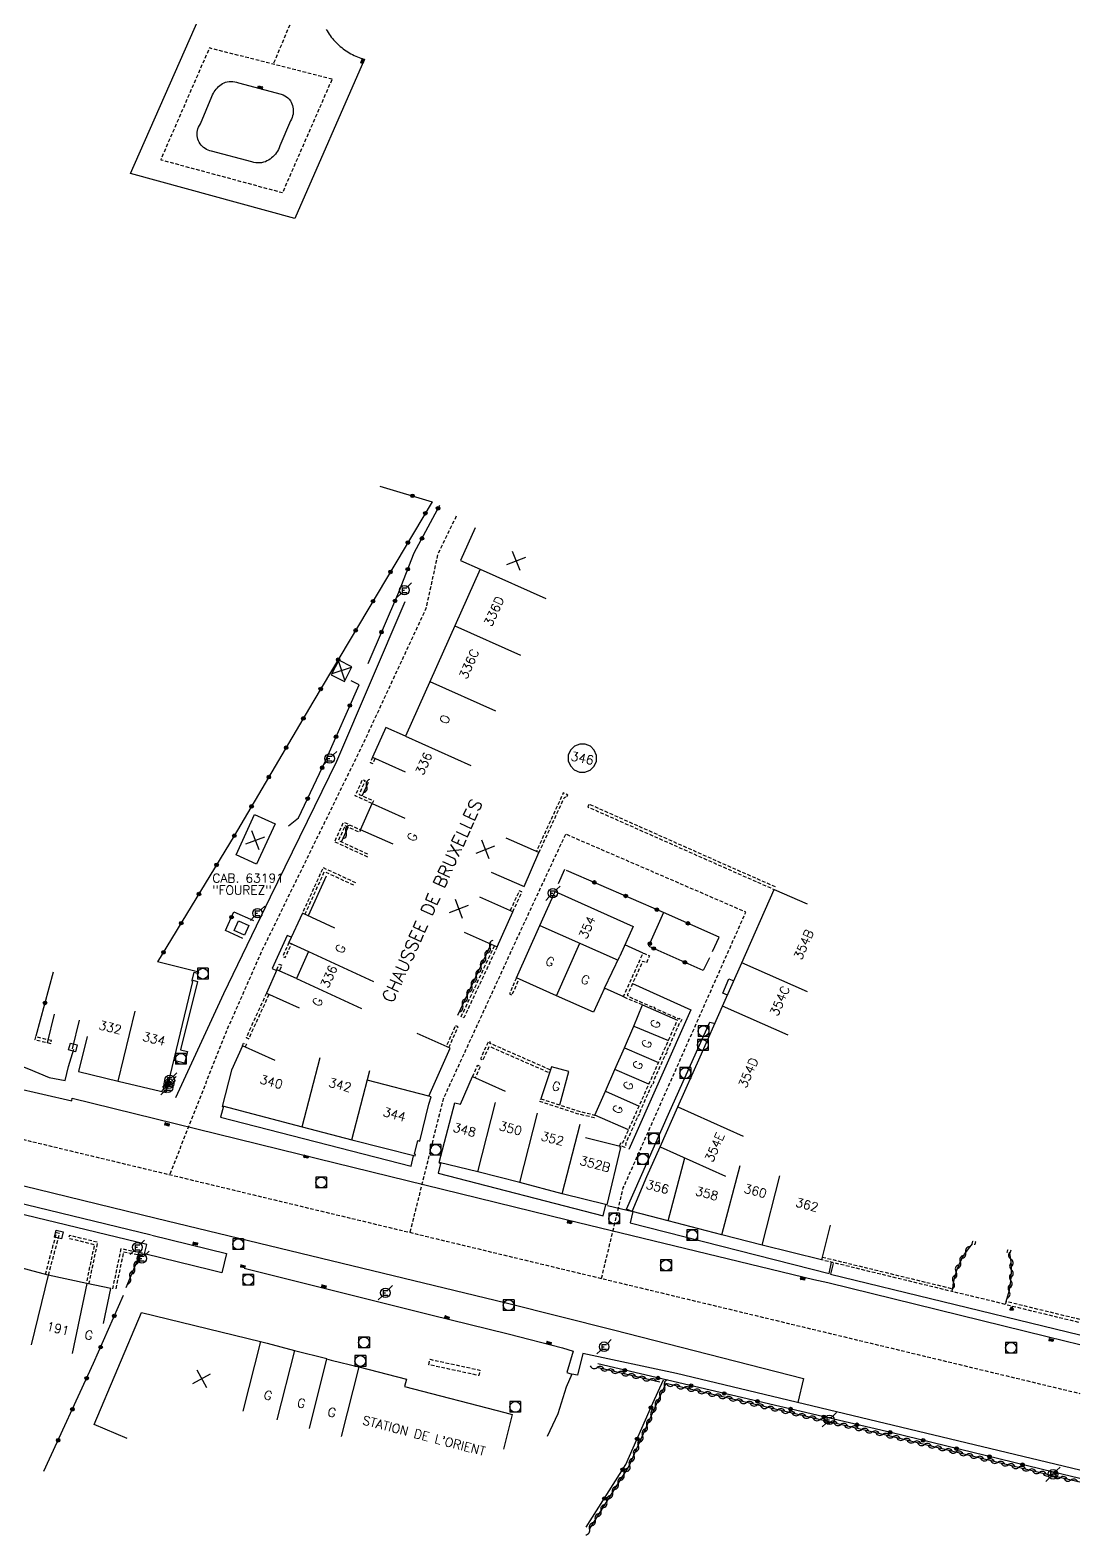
# Model space of a CAD drawing. Header units: millimetres. Extents: x 82000 to 83000, y 144000 to 145000.
# Drawn here: x 82853.6 to 83000, y 144019.1 to 144229 of the extents above; entities that cross this region are included whole.
import ezdxf
from ezdxf.enums import TextEntityAlignment as Align

# ---------------------------------------------------------------- set-up
doc = ezdxf.new("R2010")
doc.units = ezdxf.units.MM
doc.linetypes.add('DASHED', pattern=[0.75, 0.5, -0.25])
doc.layers.get('0').update_dxf_attribs({"linetype": 'CONTINUOUS'})
for name, color, linetype in [('W0001', 6, 'DASHED'), ('W0008', 7, 'CONTINUOUS'), ('W0100', 7, 'CONTINUOUS'), ('W0112', 1, 'DASHED'), ('W0310', 3, 'CONTINUOUS'), ('W0322', 7, 'CONTINUOUS'), ('W0400', 7, 'CONTINUOUS'), ('W0420', 7, 'CONTINUOUS'), ('W0471', 7, 'CONTINUOUS'), ('W0851', 7, 'CONTINUOUS'), ('W0984', 7, 'CONTINUOUS'), ('W0989', 7, 'CONTINUOUS'), ('W0991', 7, 'CONTINUOUS'), ('W1102', 7, 'CONTINUOUS')]:
    doc.layers.add(name, color=color, linetype=linetype)
doc.styles.get("Standard").update_dxf_attribs({"font": 'romans.shx', "width": 0.85})

# ---------------------------------------------------------------- blocks, each defined once
blk = doc.blocks.new('T471')
for p, q in [((-0.333334, 0.333334), (-0.333334, -0.333334)), ((-0.333334, 0.333334), (0.333334, 0.333334)), ((-0.333334, 0), (0, 0)), ((0.500001, 0.500001), (1.000002, 1.000002)), ((-0.500001, -0.500001), (-1.000002, -1.000002)), ((-0.333334, -0.333334), (0.333334, -0.333334))]:
    blk.add_line(p, q)
blk.add_ellipse((0, 0), major_axis=(0.471405, 0.471405), ratio=1, start_param=5.4977871438, end_param=11.780972451)
blk = doc.blocks.new('t112o')
at = {"color": 0, "linetype": 'Continuous'}
for p, q in [((-0.5, 0.5), (0.5, 0.5)), ((-0.5, -0.5), (-0.5, 0.5)), ((0.5, 0.5), (0.5, -0.5)), ((0.5, -0.5), (-0.5, -0.5))]:
    blk.add_line(p, q, dxfattribs=at)
blk = doc.blocks.new('T400')
for p, q in [((-0.15, 0.3), (0.15, 0.3)), ((-0.15, -0.25), (-0.15, 0.3)), ((-0.15, 0.15), (0.15, 0.15)), ((-0.15, 0), (0.15, 0)), ((0.15, 0.3), (0.15, -0.25)), ((-0.15, -0.15), (0.15, -0.15)), ((-0.15, -0.25), (-0.15, -0.3)), ((-0.15, -0.3), (0.15, -0.3)), ((0.15, -0.3), (0.15, -0.25))]:
    blk.add_line(p, q)
blk = doc.blocks.new('T420')
for p, q in [((0.75, 0.75), (-0.75, 0.75)), ((-0.75, 0.75), (-0.75, -0.75)), ((0.75, 0.75), (0.75, -0.75)), ((0.75, -0.75), (-0.75, -0.75))]:
    blk.add_line(p, q)
blk.add_ellipse((0, 0), major_axis=(-0.53, 0.53), ratio=1, start_param=3.926991, end_param=10.210176)
blk = doc.blocks.new('T851')
for p, q in [((-0.25, -0.15), (0, 0.32)), ((0, 0.32), (0.25, -0.15)), ((-0.25, -0.15), (0.25, -0.15))]:
    blk.add_line(p, q)
for major_axis in [(-0.106, 0.106), (-0.0354, 0.0354), (-0.0236, 0.0236)]:
    blk.add_ellipse((0, 0), major_axis=major_axis, ratio=1, start_param=3.926991, end_param=10.210176)
blk = doc.blocks.new('t991o')
at = {"color": 0, "linetype": 'Continuous'}
for p, q in [((-1, 1), (1, -1)), ((-1, -1), (1, 1))]:
    blk.add_line(p, q, dxfattribs=at)
blk = doc.blocks.new('t322o')
at = {"color": 0, "linetype": 'Continuous'}
for radius in [0.25, 0.15]:
    blk.add_circle((0, 0), radius, dxfattribs=at)
blk = doc.blocks.new('t310o')
at = {"color": 0, "linetype": 'Continuous'}
for centre, start, end in [((-0.5, 0.38), 216.8699, 323.1304), ((0.5, -0.37), 36.8699, 143.1303)]:
    blk.add_arc(centre, 0.625, start, end, dxfattribs=at)

msp = doc.modelspace()

# ---------------------------------------------------------------- linework, layer by layer
at = {"layer": 'W0001', "flags": 128}
for points in [[(82904.44, 144264.21), (82887.51, 144224.22)], [(82913.04, 144161.21), (82910.45, 144155.89), (82908.81, 144148.35), (82900.12, 144129.66), (82885.95, 144100.68), (82880.89, 144089.22), (82873.08, 144069.44)], [(82545.55, 144148.14), (83000, 144038.94)], [(82933.3, 144054.97), (82936.33, 144067.58), (82953.42, 144106.03), (82928.28, 144116.9), (82922.27, 144104.02), (82911.2, 144079.94), (82906.57, 144061.39)]]:
    msp.add_lwpolyline(points, dxfattribs=at)
msp.add_lwpolyline([(82895.74, 144222.12), (82878.62, 144226.48), (82871.83, 144210.91), (82888.84, 144206.31)], close=True, dxfattribs=at)
at = {"layer": 'W0008', "flags": 128}
for points in [[(82894.91, 144229.07), (82895.03, 144228.85), (82895.17, 144228.63), (82895.31, 144228.41), (82895.46, 144228.21), (82895.61, 144228), (82895.77, 144227.8), (82895.94, 144227.61), (82896.12, 144227.41), (82896.3, 144227.23), (82896.49, 144227.04), (82896.68, 144226.86), (82896.87, 144226.69), (82897.07, 144226.53), (82897.27, 144226.37), (82897.48, 144226.21), (82897.69, 144226.07), (82897.9, 144225.93), (82898.12, 144225.8), (82898.34, 144225.67), (82898.57, 144225.56), (82898.8, 144225.44), (82899.03, 144225.34), (82899.27, 144225.24), (82899.51, 144225.15), (82899.75, 144225.06), (82900, 144224.98), (82900.25, 144224.91), (82890.52, 144202.71), (82867.64, 144208.98), (82877.18, 144230.7)], [(82544.61, 144155.98), (82558.62, 144152.55), (82588.4, 144145.3), (82629.46, 144135.47), (82658.31, 144128.42), (82720.17, 144113.37), (82749.61, 144106.13), (82802.35, 144093.45), (82847.25, 144082.53), (82859.43, 144079.71), (82859.48, 144080.09), (82891.25, 144072.29), (82928.54, 144063.16), (82962.89, 144054.82), (82964.86, 144054.4), (82995.43, 144046.88), (83000, 144045.77)], [(82873.95, 144080.21), (82880.65, 144094.67), (82887.15, 144108.16), (82896.39, 144127.08), (82905.9, 144149.31)], [(82541.25, 144143.52), (82574.44, 144135.44), (82631.53, 144121.64), (82656.96, 144115.42), (82698.5, 144105.34), (82757.23, 144091.03), (82758.84, 144090.67), (82793.62, 144082.21), (82838.25, 144071.41), (82871.19, 144063.39), (82920, 144051.57), (82934.95, 144047.8), (82934.95, 144047.8), (82961.45, 144041.04), (82960.65, 144037.68)], [(82543.65, 144140.44), (82559.11, 144136.62), (82586.21, 144129.98), (82594.57, 144128.01), (82626.16, 144120.32), (82655.99, 144113.46), (82655.34, 144112.96), (82704.35, 144101.5), (82738.02, 144093.28), (82738.01, 144093.17), (82756.67, 144088.68), (82758.62, 144088.17), (82793.91, 144079.59), (82838.85, 144068.73), (82870.52, 144061.06)], [(82809.51, 144101.56), (82808.09, 144095.83), (82846.73, 144086.35), (82850.04, 144085.47), (82853.4, 144084.21), (82856.3, 144082.98), (82858.52, 144082.54), (82858.98, 144084.53), (82859.73, 144086.94)], [(82890.04, 144102.53), (82889.46, 144102.79), (82887.35, 144098.16), (82887.98, 144097.88)], [(82876.32, 144096.53), (82876.96, 144096.37), (82874.6, 144086.84), (82875.55, 144086.62), (82875.14, 144084.98), (82873.65, 144085.34)], [(82937.63, 144096.09), (82945.77, 144092.39), (82937.11, 144072.93)], [(82950.85, 144094.44), (82950.23, 144094.72), (82951.06, 144096.74), (82951.74, 144096.43)], [(82856.05, 144087.81), (82857.03, 144091.83)], [(82859.54, 144086.96), (82860.52, 144090.99)], [(82937.57, 144064.32), (82936.78, 144064.65), (82942.62, 144077.88), (82948.41, 144090.68), (82949.15, 144090.5)], [(82880.39, 144078.96), (82880.6, 144078.97), (82880.16, 144077.44), (82906.75, 144070.61), (82907.07, 144072.08)], [(82910.68, 144071.12), (82910.83, 144071.01), (82910.5, 144069.63), (82933.51, 144063.69), (82933.92, 144065.22)], [(82870.6, 144061), (82880.99, 144058.44), (82880.34, 144055.75), (82878.88, 144056.11), (82869.56, 144058.39), (82869.89, 144059.69), (82843.11, 144066.16), (82842.86, 144065.09)], [(82934.13, 144065.14), (82937.66, 144064.29), (82937.27, 144062.72), (82965.02, 144055.64), (82965.38, 144057.22)], [(82965.58, 144057.07), (82965.21, 144055.55), (82996.54, 144047.96), (83000, 144047.12)], [(82883.47, 144056.4), (82909.51, 144049.92), (82920.28, 144047.25), (82927.86, 144045.32), (82929.35, 144044.84), (82928.47, 144041.87), (82929.17, 144041.65), (82928.36, 144039.84), (82927.21, 144036.12), (82925.71, 144032.94)], [(83000, 144028.23), (82966.08, 144036.39), (82943.73, 144041.71), (82930.69, 144044.51), (82929.95, 144041.47), (82929.17, 144041.65)]]:
    msp.add_lwpolyline(points, dxfattribs=at)
msp.add_lwpolyline([(82888.63, 144220.02), (82888.89, 144219.93), (82889.13, 144219.83), (82889.35, 144219.69), (82889.55, 144219.53), (82889.74, 144219.34), (82889.91, 144219.13), (82890.03, 144218.91), (82890.13, 144218.69), (82890.21, 144218.47), (82890.26, 144218.24), (82890.29, 144218), (82890.31, 144217.76), (82890.3, 144217.51), (82890.28, 144217.26), (82890.23, 144217.01), (82890.16, 144216.78), (82890.06, 144216.55), (82889.93, 144216.33), (82888.43, 144212.82), (82888.34, 144212.57), (82888.24, 144212.34), (82888.12, 144212.11), (82887.98, 144211.9), (82887.82, 144211.69), (82887.65, 144211.5), (82887.47, 144211.32), (82887.28, 144211.15), (82887.08, 144210.99), (82886.87, 144210.85), (82886.65, 144210.73), (82886.42, 144210.63), (82886.17, 144210.55), (82885.9, 144210.49), (82885.63, 144210.45), (82885.36, 144210.45), (82885.09, 144210.47), (82884.82, 144210.52), (82884.55, 144210.59), (82878.92, 144212.08), (82878.68, 144212.15), (82878.44, 144212.23), (82878.22, 144212.33), (82878.02, 144212.46), (82877.82, 144212.61), (82877.63, 144212.77), (82877.47, 144212.95), (82877.32, 144213.13), (82877.19, 144213.33), (82877.08, 144213.53), (82877, 144213.75), (82876.95, 144213.99), (82876.92, 144214.25), (82876.91, 144214.5), (82876.93, 144214.74), (82876.97, 144214.98), (82877.03, 144215.21), (82877.12, 144215.44), (82877.23, 144215.67), (82877.36, 144215.89), (82878.98, 144219.73), (82879.07, 144219.95), (82879.17, 144220.17), (82879.29, 144220.37), (82879.43, 144220.57), (82879.57, 144220.75), (82879.73, 144220.93), (82879.89, 144221.09), (82880.07, 144221.25), (82880.26, 144221.39), (82880.46, 144221.51), (82880.66, 144221.62), (82880.88, 144221.7), (82881.11, 144221.75), (82881.37, 144221.79), (82881.63, 144221.8), (82881.89, 144221.79), (82882.15, 144221.76), (82882.4, 144221.71), (82882.66, 144221.64)], close=True, dxfattribs=at)
at = {"layer": 'W0100', "flags": 128}
for points in [[(82915.68, 144159.61), (82913.64, 144155.05), (82916.38, 144153.82), (82905.96, 144130.55), (82903.22, 144131.77), (82901.36, 144127.62), (82905.93, 144125.58)], [(82904.26, 144115.48), (82899.69, 144117.52), (82901.33, 144121.17), (82905.89, 144119.13)], [(82917.93, 144111.6), (82922.51, 144109.6), (82924.57, 144114.32), (82919.99, 144116.32)], [(82914.16, 144103.22), (82918.73, 144101.17), (82920.92, 144106.07), (82916.35, 144108.11)], [(82936.43, 144094.2), (82936.43, 144094.2), (82933.69, 144095.41), (82932.2, 144092.07), (82927.03, 144094.37), (82921.43, 144096.88), (82924.71, 144104.17), (82926.82, 144108.92), (82937.69, 144104.02), (82935.87, 144099.91)], [(82965.18, 144062.42), (82963.99, 144057.56), (82955.7, 144059.59), (82950.08, 144061.05), (82942.6, 144063.02), (82937.59, 144064.32), (82939.6, 144069.2), (82941.46, 144073.33), (82943.94, 144078.87), (82947.06, 144085.86), (82950.17, 144092.93), (82952.87, 144098.96), (82957.38, 144109.18), (82961.95, 144107.17)], [(82896.13, 144103.78), (82891.59, 144105.88), (82889.7, 144101.8), (82892.43, 144100.54), (82890.75, 144096.77), (82888.03, 144097.98), (82886.57, 144094.72), (82891.14, 144092.68)], [(82939.1, 144100.33), (82936.56, 144101.46)], [(82877.16, 144097.65), (82871.4, 144099.08)], [(82876.23, 144096.52), (82876.51, 144097.65)], [(82861.56, 144088.68), (82860.38, 144083.82), (82865.92, 144082.48), (82872.58, 144080.88), (82876.29, 144096.38)], [(82937.07, 144075.68), (82932.38, 144077.75), (82933.84, 144081.06), (82935.17, 144084.11), (82936.51, 144087.12), (82937.81, 144090.15), (82939.02, 144093.13), (82943.88, 144090.95)], [(82880.43, 144079.02), (82891.54, 144076.08), (82898.46, 144074.27), (82907.29, 144072.04), (82907.35, 144072.24), (82907.21, 144072.28), (82907.69, 144074.18), (82907.94, 144074.12), (82909.23, 144079.25), (82909.56, 144080.3), (82909.21, 144080.38), (82912.18, 144087.06), (82907.61, 144089.09)], [(82887.81, 144085.35), (82883.25, 144087.4), (82881.71, 144083.98), (82880.39, 144078.96)], [(82927.48, 144079.15), (82927.48, 144079.15), (82927.48, 144079.15), (82928.76, 144083.8), (82926.3, 144084.48), (82926.3, 144084.48), (82924.83, 144080.02)], [(82931.07, 144074.63), (82935.91, 144073.39), (82935.87, 144073.22), (82935.96, 144073.2), (82934.03, 144065.23), (82927.83, 144066.78), (82921.89, 144068.34), (82916.04, 144069.81), (82910.68, 144071.12), (82912.86, 144079.45), (82913.61, 144079.27), (82915.31, 144083.1), (82919.88, 144081.07)], [(82863.85, 144048.68), (82864.88, 144053.57), (82861.55, 144054.27), (82856.13, 144055.44), (82850.94, 144056.82), (82845.46, 144058.13), (82840.11, 144059.44), (82834.75, 144060.75), (82829.37, 144062.06), (82824.05, 144063.36), (82818.74, 144064.63), (82813.38, 144065.94), (82808.03, 144067.24), (82802.68, 144068.54), (82797.36, 144069.84), (82791.98, 144071.16), (82786.62, 144072.45), (82781.3, 144073.77), (82776.03, 144075.07), (82774.84, 144070.22)], [(82867.14, 144032.65), (82862.53, 144034.6), (82869.16, 144050.24), (82885.74, 144046.2), (82885.73, 144046.18), (82886.67, 144045.94), (82890.5, 144044.95), (82894.98, 144043.8), (82894.97, 144043.76), (82895.61, 144043.6), (82899.44, 144042.65), (82906.1, 144040.92), (82905.84, 144039.91), (82919.82, 144036.29), (82919.82, 144036.29), (82920.86, 144036.01), (82919.62, 144031.17)]]:
    msp.add_lwpolyline(points, dxfattribs=at)
for points in [[(82895.62, 144139.12), (82897.47, 144138.19), (82898.49, 144140.24), (82896.65, 144141.16)], [(82882.35, 144114), (82884.91, 144119.65), (82887.77, 144118.35), (82885.2, 144112.7)], [(82884.13, 144104.17), (82883.5, 144102.8), (82882.06, 144103.46), (82882.69, 144104.83)]]:
    msp.add_lwpolyline(points, close=True, dxfattribs=at)
at = {"layer": 'W0112', "flags": 128}
for points in [[(82901.36, 144127.62), (82901.04, 144126.89), (82901.4, 144126.73), (82901.73, 144127.46)], [(82924.57, 144114.32), (82928.16, 144122.11), (82928.39, 144121.99), (82928.58, 144122.35), (82927.97, 144122.66), (82924.21, 144114.48)], [(82957.54, 144109.55), (82952.23, 144111.88), (82931.54, 144121.07), (82931.38, 144120.7), (82952.07, 144111.52), (82957.38, 144109.18)], [(82900.71, 144113.69), (82896.09, 144115.83), (82897.32, 144118.58), (82897.69, 144118.42), (82899.69, 144117.52), (82899.53, 144117.16), (82897.52, 144118.06), (82896.61, 144116.02), (82900.87, 144114.05)], [(82899.05, 144110.11), (82894.47, 144112.22), (82891.59, 144105.88)], [(82891.95, 144105.72), (82894.67, 144111.69), (82898.88, 144109.74)], [(82920.92, 144106.07), (82922.2, 144108.84), (82921.83, 144109), (82920.56, 144106.24)], [(82889.7, 144101.8), (82888.84, 144099.87), (82889.2, 144099.71), (82890.07, 144101.63)], [(82918.73, 144101.17), (82914.1, 144091.3), (82913.74, 144091.47), (82918.37, 144101.34)], [(82936.33, 144094.2), (82939.1, 144100.33), (82939.1, 144100.33), (82939.1, 144100.33), (82939.1, 144100.33), (82939.31, 144100.24), (82939.99, 144099.95), (82939.9, 144099.75), (82939.57, 144098.95), (82939.03, 144099.17), (82936.89, 144094.46), (82936.98, 144094.44), (82936.96, 144094.32), (82940.33, 144092.81), (82940.38, 144092.91), (82940.68, 144092.77), (82940.65, 144092.67), (82944.06, 144091.17), (82944.1, 144091.26), (82944.48, 144091.07), (82944.32, 144090.68), (82944.22, 144090.73), (82942.42, 144086.68), (82942.5, 144086.63), (82942.3, 144086.21), (82942.22, 144086.25), (82940.48, 144082.36), (82940.57, 144082.31), (82940.44, 144082.01), (82940.34, 144082.05), (82938.55, 144078.02), (82938.55, 144078.02), (82938.64, 144077.96), (82938.52, 144077.68), (82938.42, 144077.72), (82936.62, 144073.67), (82936.71, 144073.61), (82936.55, 144073.21), (82935.84, 144073.52), (82936, 144073.89), (82936.23, 144073.79), (82938.18, 144078.18), (82940.14, 144082.58), (82940.14, 144082.58), (82941.9, 144086.51), (82941.9, 144086.51), (82943.88, 144090.95), (82943.88, 144090.95), (82943.88, 144090.95)], [(82888.03, 144097.98), (82888.06, 144098.12), (82888.36, 144098.78), (82888.72, 144098.61), (82888.44, 144097.99), (82888.42, 144097.9)], [(82921.43, 144096.88), (82920.46, 144094.64), (82920.83, 144094.48), (82921.8, 144096.72)], [(82886.57, 144094.72), (82883.75, 144088.55), (82884.11, 144088.38), (82886.94, 144094.55)], [(82936.43, 144094.2), (82939.02, 144093.13)], [(82912.02, 144087.16), (82913.29, 144090.06), (82912.93, 144090.22), (82911.65, 144087.32)], [(82883.25, 144087.4), (82883.39, 144087.77), (82883.77, 144087.62), (82883.62, 144087.25)], [(82926.15, 144084.04), (82917.88, 144087.67), (82917.74, 144087.73), (82917.8, 144087.88), (82917.51, 144087.99), (82917.39, 144087.73), (82916.42, 144085.59), (82916.78, 144085.43), (82917.65, 144087.33), (82925.99, 144083.67)], [(82915.31, 144083.1), (82916.03, 144084.7), (82916.4, 144084.54), (82915.67, 144082.94)], [(82855.76, 144055.54), (82857.32, 144061.38), (82857.7, 144061.28), (82856.15, 144055.44)], [(82861.83, 144054.21), (82863.05, 144059.99), (82859.1, 144060.98), (82859, 144060.59), (82862.58, 144059.69), (82861.44, 144054.29)], [(82865.15, 144053.51), (82866.33, 144059.13), (82869.28, 144058.52), (82869.2, 144058.13), (82866.64, 144058.66), (82865.54, 144053.43)], [(82964.08, 144057.95), (82982.22, 144053.55), (82982.12, 144053.16), (82963.99, 144057.56)], [(82989.6, 144051.36), (82982.12, 144053.16)], [(83000, 144049.25), (82989.7, 144051.75), (82989.6, 144051.36), (83000, 144048.84)]]:
    msp.add_lwpolyline(points, dxfattribs=at)
for points in [[(82901.33, 144121.17), (82898.95, 144122.23), (82899.98, 144124.52), (82900.34, 144124.35), (82899.48, 144122.44), (82901.49, 144121.54)], [(82856.59, 144088.12), (82854.35, 144088.65), (82854.26, 144088.26), (82856.5, 144087.73)], [(82924.83, 144080.02), (82930.01, 144078.32), (82932.38, 144077.75), (82932.29, 144077.36), (82929.92, 144077.93), (82924.71, 144079.64)], [(82985.45, 144060.07), (82985.35, 144059.68), (82984.96, 144059.78), (82985.06, 144060.17)], [(82990.35, 144058.88), (82990.25, 144058.49), (82989.87, 144058.59), (82989.96, 144058.98)], [(82909.22, 144042.94), (82909.38, 144043.7), (82916.34, 144042.2), (82916.18, 144041.44)]]:
    msp.add_lwpolyline(points, close=True, dxfattribs=at)
at = {"layer": 'W0310', "flags": 128}
for points in [[(82899.94, 144122.23), (82900.8, 144124.15)], [(82897.06, 144115.82), (82897.06, 144115.82), (82897.98, 144117.85)], [(82913.28, 144091.68), (82917.91, 144101.56)], [(82984.96, 144059.78), (82984.42, 144059.11), (82983.93, 144058.4), (82983.49, 144057.65), (82983.12, 144056.87), (82982.8, 144056.07), (82982.54, 144055.25), (82982.35, 144054.4), (82982.22, 144053.55)], [(82867.01, 144053.7), (82868.91, 144058.27)], [(82989.7, 144051.75), (82989.96, 144052.57), (82990.17, 144053.4), (82990.32, 144054.24), (82990.42, 144055.09), (82990.46, 144055.94), (82990.45, 144056.8), (82990.38, 144057.65), (82990.25, 144058.49)], [(82941.45, 144040.51), (82932.66, 144042.57)], [(83000, 144026.57), (82996.2, 144027.48), (82973.72, 144032.96), (82942.27, 144040.32), (82940.91, 144037.38), (82937.12, 144028.79), (82931.59, 144020.02)]]:
    msp.add_lwpolyline(points, dxfattribs=at)
at = {"layer": 'W0322'}
msp.add_line((82894.92, 144111.04), (82892.41, 144105.51), dxfattribs=at)
at = {"layer": 'W0322', "flags": 128}
for points in [[(82902.39, 144165.41), (82909.69, 144163.23), (82893.06, 144135.31), (82882.09, 144116.67), (82871.4, 144099.08)], [(82900.74, 144140.7), (82905.03, 144150.65), (82907.17, 144156.1), (82910.73, 144162.74)], [(82889.65, 144118.08), (82891.06, 144119.16), (82894.8, 144127.11), (82899.48, 144137.72), (82898.38, 144138.25)], [(82928.12, 144111.95), (82927.24, 144109.96)], [(82949.69, 144102.52), (82941.96, 144105.97), (82928.42, 144111.85)], [(82883.3, 144102.34), (82880.85, 144103.46), (82882.04, 144106.06), (82884.78, 144104.85)], [(82941.96, 144105.97), (82939.87, 144101.27)], [(82948.34, 144099.65), (82947.47, 144097.9), (82939.94, 144101.24)], [(82949.64, 144102.47), (82948.73, 144100.51)], [(82854.46, 144088.8), (82856.87, 144097.7)], [(82855.55, 144028.1), (82862.46, 144043.14), (82866.64, 144052.66)], [(83000, 144027.08), (82996.31, 144027.96), (82973.83, 144033.44), (82932.78, 144043.06)], [(82931.17, 144020.29), (82936.68, 144029.02), (82940.45, 144037.58), (82941.95, 144040.82)]]:
    msp.add_lwpolyline(points, dxfattribs=at)
at = {"layer": 'W1102', "flags": 128}
for points in [[(82916.38, 144153.82), (82925.51, 144149.74)], [(82912.86, 144145.95), (82921.98, 144141.86)], [(82909.37, 144138.16), (82918.49, 144134.07)], [(82905.96, 144130.55), (82915.09, 144126.46)], [(82924.71, 144104.17), (82935.62, 144099.35)], [(82927.03, 144094.37), (82930.28, 144101.71)], [(82892.43, 144100.54), (82901.5, 144096.35)], [(82933.69, 144095.41), (82935.87, 144099.91)], [(82962.03, 144094.94), (82952.87, 144098.96)], [(82876.51, 144097.65), (82877.12, 144097.49), (82877.16, 144097.65)], [(82876.29, 144096.38), (82876.2, 144096.4), (82876.23, 144096.52)], [(82890.75, 144096.77), (82899.83, 144092.58)], [(82959.33, 144088.9), (82950.17, 144092.93)], [(82865.92, 144082.48), (82868.27, 144092.21)], [(82937.81, 144090.15), (82942.63, 144088.14)], [(82936.51, 144087.12), (82941.25, 144085.05)], [(82891.54, 144076.08), (82894.08, 144085.75)], [(82898.46, 144074.27), (82900.99, 144083.94)], [(82909.21, 144080.38), (82900.64, 144082.62)], [(82939.9, 144082.03), (82935.17, 144084.11)], [(82933.84, 144081.06), (82938.55, 144079)], [(82916.04, 144069.81), (82918.52, 144079.5)], [(82921.89, 144068.34), (82924.37, 144078.02)], [(82943.94, 144078.87), (82953.07, 144074.78)], [(82927.83, 144066.78), (82930.31, 144076.47)], [(82941.46, 144073.33), (82950.6, 144069.25)], [(82942.6, 144063.02), (82944.9, 144071.79)], [(82950.08, 144061.05), (82952.61, 144070.72)], [(82955.7, 144059.59), (82958.14, 144069.29)], [(82856.13, 144055.44), (82853.79, 144045.72)], [(82861.55, 144054.27), (82859.47, 144044.49)], [(82885.73, 144046.18), (82883.27, 144036.49)], [(82890.5, 144044.95), (82888.02, 144035.26)], [(82894.97, 144043.76), (82892.51, 144034.07)], [(82899.44, 144042.65), (82896.98, 144032.95)]]:
    msp.add_lwpolyline(points, dxfattribs=at)
msp.add_lwpolyline([(82932.58, 144127.08), (82932.59, 144127.86), (82932.29, 144128.59), (82931.75, 144129.14), (82931.03, 144129.45), (82930.25, 144129.46), (82929.53, 144129.17), (82928.97, 144128.62), (82928.66, 144127.91), (82928.65, 144127.12), (82928.95, 144126.4), (82929.49, 144125.84), (82930.21, 144125.54), (82930.99, 144125.53), (82931.71, 144125.82), (82932.27, 144126.37)], close=True, dxfattribs=at)

# ---------------------------------------------------------------- block references
at = {"layer": 'W0112'}
for p, rotation in [((82859.59, 144087.18), 345.7160583216089), ((82857.61, 144061.1), 166.8406516255373)]:
    msp.add_blockref('t112o', p, dxfattribs=dict(at, rotation=rotation))
at = {"layer": 'W0310'}
for p, rotation in [((82900.55, 144123.6), 65.88742880667692), ((82897.68, 144117.18), 65.73334329679341), ((82917.74, 144101.19), 64.87778284786687), ((82916.47, 144098.47), 64.87778284786687), ((82917.1, 144099.83), 64.87778284786687), ((82915.83, 144097.11), 64.87778284786687), ((82914.56, 144094.4), 64.87778284786687), ((82915.19, 144095.76), 64.87778284786687), ((82913.92, 144093.04), 64.87778284786687), ((82984.06, 144058.58), 235.3675840409159), ((82868.16, 144056.47), 67.39741018891648), ((82868.74, 144057.86), 67.39741018891648), ((82982.74, 144055.9), 252.7082931327169), ((82983.32, 144057.28), 244.0379385874212), ((82990.38, 144057.66), 98.33993930825298), ((82990.46, 144056.17), 90.88151001982177), ((82867.58, 144055.09), 67.39741018891648), ((82982.36, 144054.45), 257.043470408254), ((82990.37, 144054.67), 83.42308073028177), ((82990.12, 144053.19), 75.96465144100367), ((82932.69, 144042.56), 166.822857103826), ((82934.15, 144042.22), 166.822857103826), ((82935.61, 144041.88), 166.822857103826), ((82937.07, 144041.54), 166.822857103826), ((82938.53, 144041.2), 166.822857103826), ((82939.99, 144040.85), 166.822857103826), ((82942.08, 144039.92), 245.2645702207616), ((82943.3, 144040.08), 166.8228571038006), ((82944.76, 144039.74), 166.8228571038006), ((82940.83, 144037.2), 246.1992390305983), ((82941.45, 144038.56), 245.2645702207616), ((82946.22, 144039.4), 166.8228571038006), ((82947.68, 144039.05), 166.8228571038006), ((82949.14, 144038.71), 166.8228571038006), ((82950.6, 144038.37), 166.8228571038006), ((82952.06, 144038.03), 166.8228571038006), ((82953.52, 144037.69), 166.8228571038006), ((82940.22, 144035.82), 246.1992390305983), ((82954.98, 144037.34), 166.8228571038006), ((82956.44, 144037), 166.8228571038006), ((82957.9, 144036.66), 166.8228571038006), ((82959.36, 144036.32), 166.8228571038006), ((82960.82, 144035.98), 166.8228571038006), ((82962.28, 144035.64), 166.8228571038006), ((82939.01, 144033.08), 246.1992390305983), ((82939.62, 144034.45), 246.1992390305983), ((82963.74, 144035.29), 166.8228571038006), ((82965.21, 144034.95), 166.8228571038006), ((82966.67, 144034.61), 166.8228571038006), ((82968.13, 144034.27), 166.8228571038006), ((82969.59, 144033.93), 166.8228571038006), ((82971.05, 144033.58), 166.8228571038006), ((82938.41, 144031.71), 246.1992390305983), ((82972.51, 144033.24), 166.8228571038006), ((82973.97, 144032.9), 166.2960692525776), ((82975.43, 144032.54), 166.2960692525776), ((82976.88, 144032.19), 166.2960692525776), ((82978.34, 144031.83), 166.2960692525776), ((82979.8, 144031.48), 166.2960692525776), ((82937.2, 144028.96), 246.1992390305983), ((82937.8, 144030.33), 246.1992390305983), ((82981.25, 144031.12), 166.2960692525776), ((82982.71, 144030.77), 166.2960692525776), ((82984.17, 144030.41), 166.2960692525776), ((82985.63, 144030.05), 166.2960692525776), ((82987.08, 144029.7), 166.2960692525776), ((82988.54, 144029.34), 166.2960692525776), ((82936.42, 144027.68), 237.7567142856966), ((82990, 144028.99), 166.2960692525776), ((82991.46, 144028.63), 166.2960692525776), ((82992.91, 144028.28), 166.2960692525776), ((82994.37, 144027.92), 166.2960692525776), ((82995.83, 144027.57), 166.2960692525776), ((82997.29, 144027.22), 166.5634325259489), ((82934.82, 144025.14), 237.7567142856966), ((82935.62, 144026.41), 237.7567142856966), ((82998.74, 144026.87), 166.5634325259489), ((82933.22, 144022.6), 237.7567142856966), ((82934.02, 144023.87), 237.7567142856966), ((82932.42, 144021.34), 237.7567142856966), ((82931.62, 144020.07), 237.7567142856966)]:
    msp.add_blockref('t310o', p, dxfattribs=dict(at, rotation=rotation))
at = {"layer": 'W0322'}
for p, rotation in [((82906.94, 144164.05), 343.4054716778995), ((82908.73, 144161.62), 239.2183591084641), ((82910.51, 144162.32), 61.76533986786507), ((82906.3, 144157.54), 239.2183591084641), ((82908.26, 144158.13), 61.76533986786507), ((82903.87, 144153.45), 239.2183591084641), ((82906.28, 144153.83), 68.58457553243765), ((82901.44, 144149.37), 239.2183591084641), ((82904.5, 144149.42), 66.68188820324538), ((82899.01, 144145.29), 239.2183591084641), ((82902.62, 144145.06), 66.68188820324538), ((82896.58, 144141.21), 239.2183591084641), ((82894.15, 144137.13), 239.2183591084641), ((82898.2, 144134.83), 66.18354407575326), ((82891.73, 144133.04), 239.5316722469854), ((82896.29, 144130.48), 66.18354407575326), ((82889.32, 144128.95), 239.5316722469854), ((82894.34, 144126.15), 64.82235178944663), ((82886.91, 144124.85), 239.5316722469854), ((82892.32, 144121.85), 64.82235178944663), ((82884.5, 144120.76), 239.5316722469854), ((82882.09, 144116.67), 239.5316722469854), ((82879.62, 144112.61), 238.7025120907988), ((82932.3, 144110.17), 156.5122363193354), ((82877.16, 144108.55), 238.7025120907988), ((82936.66, 144108.28), 156.5122363193354), ((82881.71, 144105.33), 65.44535264831633), ((82941.01, 144106.38), 156.5122363193354), ((82874.69, 144104.49), 238.7025120907988), ((82945.35, 144104.46), 155.9181525013616), ((82940.03, 144101.63), 246.0764055072215), ((82940.58, 144100.96), 156.0764055072563), ((82872.22, 144100.43), 238.7025120907988), ((82944.92, 144099.03), 156.0764055072563), ((82855.7, 144093.38), 74.86523671972817), ((82865.35, 144049.74), 66.32457537007392), ((82863.45, 144045.39), 66.32457537007392), ((82936.55, 144042.17), 166.8228571037863), ((82861.5, 144041.05), 65.31431528727799), ((82941.17, 144041.09), 166.8228571037863), ((82945.8, 144040.01), 166.8228571037863), ((82950.42, 144038.93), 166.8228571037863), ((82955.05, 144037.84), 166.8228571037863), ((82859.52, 144036.74), 65.31431528727799), ((82940.18, 144036.96), 66.19923903057224), ((82959.67, 144036.76), 166.8228571037863), ((82964.3, 144035.68), 166.8228571037863), ((82968.92, 144034.59), 166.8228571037863), ((82857.53, 144032.42), 65.31431528727799), ((82938.26, 144032.61), 66.19923903057224), ((82973.55, 144033.51), 166.8228571037863), ((82978.16, 144032.39), 166.296069252541), ((82982.78, 144031.26), 166.296069252541), ((82987.39, 144030.14), 166.296069252541), ((82936.24, 144028.32), 57.75671428576436), ((82992.01, 144029.01), 166.296069252541), ((82996.62, 144027.89), 166.5634325259603), ((82933.7, 144024.3), 57.75671428576436)]:
    msp.add_blockref('t322o', p, dxfattribs=dict(at, rotation=rotation))
at = {"layer": 'W0400'}
for p, rotation in [((82899.98, 144224.63), 156.3262290771256), ((82885.72, 144220.97), 74.79117992252549), ((82872.7, 144076.44), 253.4566350190054), ((82892.09, 144071.93), 256.2338905676531), ((82928.83, 144062.79), 256.246004885256), ((82876.63, 144059.82), 259.4296744542772), ((82883.27, 144056.66), 258.6262898737868), ((82961.34, 144054.94), 259.2441522557853), ((82894.56, 144053.86), 253.4179634990346), ((82911.72, 144049.54), 251.3089446707117), ((82995.98, 144046.38), 257.3550132325257), ((82925.96, 144045.99), 255.666527345577)]:
    msp.add_blockref('T400', p, dxfattribs=dict(at, rotation=rotation))
at = {"layer": 'W0420'}
for p in [(82877.7, 144097.45), (82947.51, 144089.44), (82874.65, 144085.57), (82947.41, 144087.51), (82944.98, 144083.6), (82910.16, 144072.9), (82940.6, 144074.49), (82939.05, 144071.59), (82894.21, 144068.34), (82935.06, 144063.31), (82945.95, 144060.99), (82882.64, 144059.74), (82942.29, 144056.8), (82884.01, 144054.79), (82920.35, 144051.24), (82900.18, 144046.05), (82990.39, 144045.29), (82899.67, 144043.46), (82921.26, 144037.07)]:
    msp.add_blockref('T420', p, dxfattribs=at)
at = {"layer": 'W0471'}
for p in [(82905.81, 144150.91), (82895.39, 144127.44), (82926.51, 144108.67), (82885.33, 144105.88), (82872.87, 144081.57), (82872.98, 144082.11), (82873.09, 144082.63), (82868.58, 144059.31), (82869.2, 144057.75), (82903.16, 144052.97), (82933.66, 144045.45), (82965.07, 144035.27), (82996.25, 144027.68)]:
    msp.add_blockref('T471', p, dxfattribs=at)
at = {"layer": 'W0851'}
msp.add_blockref('T851', (82990.48, 144050.75), dxfattribs=at)
at = {"layer": 'W0991'}
for p, rotation in [((82921.42, 144154.98), 66.47556539152376), ((82897.07, 144139.72), 63.37230466170343), ((82885.04, 144116.05), 65.56826552230076), ((82917.12, 144114.76), 66.4015775142824), ((82913.43, 144106.48), 65.89317652516091), ((82877.54, 144040.99), 343.6024299141034)]:
    msp.add_blockref('t991o', p, dxfattribs=dict(at, rotation=rotation))

# ---------------------------------------------------------------- texts
at = {"layer": 'W0984'}
for s, p in [('CAB. 63191', (82879.04, 144110.14)), ('"FOUREZ"', (82879.04, 144108.47))]:
    msp.add_text(s, height=1.25, dxfattribs=at).set_placement(p)
msp.add_text("STATION DE L'ORIENT", height=1.25, rotation=345.4676, dxfattribs=at).set_placement((82908.55, 144033.05), align=Align.MIDDLE)
at = {"layer": 'W0989'}
msp.add_text('CHAUSSEE DE BRUXELLES', height=1.75, rotation=65.889, dxfattribs=at).set_placement((82909.66, 144107.62), align=Align.MIDDLE)
at = {"layer": 'W0991'}
for s, rotation, p in [('336D', 65.8874, (82918.3, 144147.95)), ('336C', 65.8874, (82914.82, 144140.63)), ('O', 65.8874, (82911.45, 144132.9)), ('346', 348.1391, (82930.62, 144127.49)), ('336', 65.8874, (82908.51, 144126.73)), ('G', 65.8874, (82906.9, 144116.49)), ('354', 66.0399, (82931.3, 144103.9)), ('354B', 66.3227, (82961.48, 144101.51)), ('G', 66.0277, (82896.88, 144100.91)), ('G', 335.8793, (82926.12, 144099.14)), ('336', 65.7166, (82895.28, 144097.05)), ('G', 335.8793, (82931.04, 144096.6)), ('354C', 66.3227, (82958.16, 144093.66)), ('G', 66.0277, (82893.7, 144093.51)), ('332', 346.4205, (82864.8, 144089.96)), ('G', 66.3227, (82940.79, 144090.43)), ('334', 346.4205, (82870.9, 144088.37)), ('G', 66.3227, (82939.59, 144087.66)), ('G', 66.3227, (82938.34, 144084.69)), ('354D', 66.3227, (82953.76, 144083.64)), ('340', 345.1681, (82887.26, 144082.38)), ('342', 345.1681, (82896.84, 144081.93)), ('G', 344.6382, (82926.98, 144081.76)), ('G', 66.3227, (82937.01, 144081.84)), ('344', 345.1681, (82904.43, 144077.83)), ('G', 66.3227, (82935.53, 144078.53)), ('348', 345.1681, (82914.2, 144075.68)), ('350', 345.1681, (82920.61, 144075.89)), ('352', 345.1681, (82926.46, 144074.46)), ('354E', 66.3227, (82949.08, 144073.26)), ('352B', 345.1681, (82932.39, 144070.92)), ('356', 345.1681, (82941.11, 144067.73)), ('358', 345.1681, (82948, 144066.81)), ('360', 345.1681, (82954.75, 144067.16)), ('362', 345.1681, (82961.96, 144065.23)), ('191', 346.515, (82857.51, 144047.99)), ('G', 346.515, (82861.8, 144047.09)), ('G', 345.4987, (82886.79, 144038.68)), ('G', 345.4987, (82891.45, 144037.58)), ('G', 345.4987, (82895.69, 144036.3))]:
    msp.add_text(s, height=1.25, rotation=rotation, dxfattribs=at).set_placement(p, align=Align.MIDDLE)

doc.saveas('drawing.dxf')
